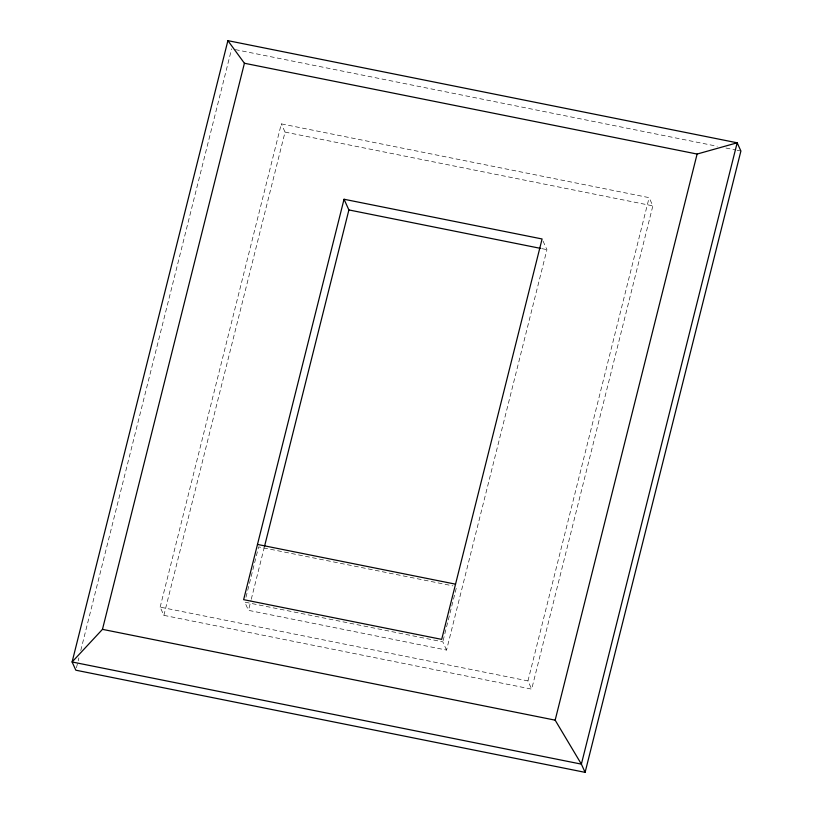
<?xml version="1.0" encoding="UTF-8"?>
<svg xmlns="http://www.w3.org/2000/svg" width="813" height="813" viewBox="0 0 813 813"><rect width="100%" height="100%" fill="white"/><g stroke="black" fill="none" stroke-linecap="round" stroke-linejoin="round"><path stroke-width="0.61" stroke-dasharray="4.07 3.05" d="M76.442 667.737L78.912 657.9M80.761 650.512L231.624 48.871M160.141 607.128L281.318 123.871L649.13 197.65L652.859 205.872L531.682 689.129L163.87 615.35L160.141 607.128L527.952 680.908L531.682 689.129M163.87 615.35L285.048 132.092L281.318 123.871M245.983 597.22L258.605 546.895L452.943 585.878M543.064 241.115L546.936 249.662L446.54 650.075L248.483 610.35L250.953 600.492M251.268 599.262L264.245 547.515M443.115 640.624L456.652 586.62M527.952 680.908L649.13 197.65M235.364 49.623L717.239 146.279M725.958 148.027L735.917 150.019M737.167 150.273L740.897 151.025M285.048 132.092L652.859 205.872M541.986 248.666L546.936 249.662M446.54 650.075L442.811 641.853L244.754 602.128L248.483 610.35"/><path stroke-width="1.22" d="M227.894 40.65L72.103 661.975L75.833 670.197L585.106 772.35L740.897 151.025L737.167 142.803L227.894 40.65L244.418 63.251L697.107 154.053L737.167 142.803L581.376 764.129L585.106 772.35M697.107 154.053L555.157 720.155L581.376 764.129L72.103 661.975L102.468 629.353L244.418 63.251M344.041 199.246L243.636 599.659L441.693 639.384L542.088 238.971L344.041 199.246L348.889 209.937L264.55 546.285M348.889 209.937L540.747 248.422M257.487 544.436L455.534 584.161M102.468 629.353L555.157 720.155"/></g></svg>
